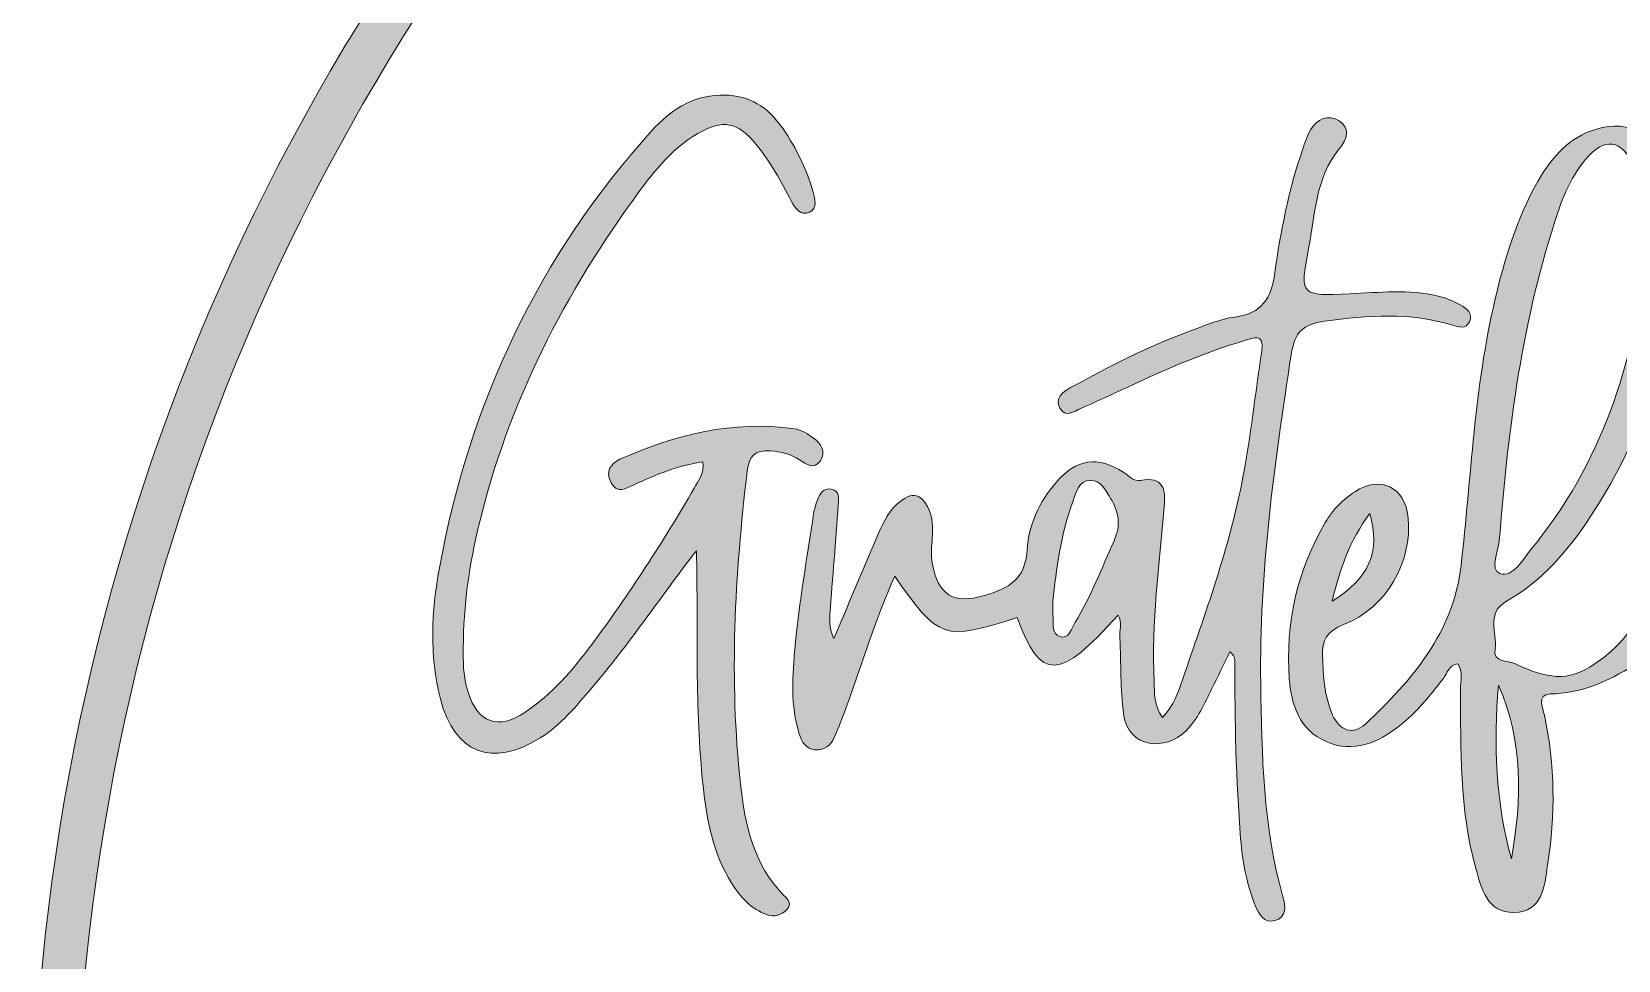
# Model space of a CAD drawing. Header units: inches. Extents: x 0.4 to 11.6, y -11.6 to -0.4.
# Drawn here: x 0.403 to 4.42, y -5.437 to -3.086 of the extents above; entities that cross this region are included whole.
import ezdxf

# ---------------------------------------------------------------- set-up
doc = ezdxf.new("R2010")
doc.units = ezdxf.units.IN
doc.header["$MEASUREMENT"] = 0
doc.layers.add('Layer 1', color=7, linetype='Continuous')

# ---------------------------------------------------------------- blocks, each defined once
blk = doc.blocks.new('block 4')
at = {"layer": 'Layer 1', "true_color": 0xffffff}
h = blk.add_hatch(color=7, dxfattribs=at)
h.dxf.hatch_style = 2
edge = h.paths.add_edge_path()
edge.add_spline(control_points=[(5.4416, -3.2685), (5.3992, -3.3015), (5.3689, -3.3447), (5.3467, -3.3928), (5.2059, -3.6977), (5.1192, -4.02), (5.0852, -4.3516), (5.0667, -4.5318), (4.9722, -4.6623), (4.8837, -4.8028), (4.8764, -4.8143), (4.866, -4.8282), (4.8502, -4.8247), (4.8316, -4.8206), (4.8274, -4.8022), (4.8265, -4.7864), (4.8207, -4.6938), (4.8061, -4.6017), (4.8186, -4.508), (4.8286, -4.434), (4.8318, -4.3591), (4.8368, -4.2845), (4.8385, -4.2606), (4.8419, -4.2311), (4.8093, -4.2258), (4.7768, -4.2206), (4.7711, -4.2508), (4.7638, -4.2728), (4.7391, -4.3474), (4.7163, -4.4227), (4.6922, -4.4976), (4.6619, -4.5923), (4.6198, -4.6816), (4.5668, -4.7656), (4.5598, -4.7766), (4.553, -4.7948), (4.5358, -4.788), (4.5207, -4.782), (4.5233, -4.7642), (4.5236, -4.7502), (4.5237, -4.7422), (4.5261, -4.7342), (4.5271, -4.7262), (4.5423, -4.5954), (4.5698, -4.4675), (4.6192, -4.345), (4.6261, -4.328), (4.6373, -4.3096), (4.6153, -4.2972), (4.592, -4.2839), (4.5717, -4.2937), (4.5583, -4.3149), (4.5487, -4.3301), (4.5399, -4.3465), (4.5345, -4.3636), (4.5213, -4.4059), (4.5083, -4.4485), (4.4988, -4.4918), (4.4788, -4.5825), (4.4247, -4.6465), (4.3479, -4.695), (4.2818, -4.7367), (4.2204, -4.7158), (4.1583, -4.6857), (4.1387, -4.6762), (4.1029, -4.6861), (4.1083, -4.6482), (4.1141, -4.6075), (4.0845, -4.5582), (4.1376, -4.528), (4.2279, -4.4766), (4.2928, -4.3997), (4.3495, -4.3146), (4.4682, -4.1365), (4.5353, -3.939), (4.5679, -3.7292), (4.5841, -3.6246), (4.5879, -3.5193), (4.5442, -3.419), (4.5083, -3.3363), (4.4335, -3.3056), (4.3496, -3.3379), (4.2877, -3.3617), (4.2481, -3.4105), (4.2165, -3.4656), (4.1628, -3.5593), (4.1323, -3.6617), (4.1078, -3.7661), (4.0558, -3.9872), (4.0479, -4.2139), (4.0221, -4.4384), (4.0028, -4.6061), (3.8982, -4.7288), (3.7798, -4.839), (3.7479, -4.8687), (3.7143, -4.8554), (3.6969, -4.8161), (3.6761, -4.7692), (3.6731, -4.7186), (3.6714, -4.6677), (3.6699, -4.6266), (3.6822, -4.604), (3.7244, -4.5874), (3.8333, -4.5447), (3.8994, -4.4289), (3.8881, -4.3159), (3.8803, -4.239), (3.8183, -4.2089), (3.7532, -4.2507), (3.7221, -4.2707), (3.6971, -4.2969), (3.6784, -4.329), (3.6068, -4.4512), (3.5773, -4.5841), (3.5872, -4.7242), (3.5918, -4.7898), (3.6129, -4.854), (3.6806, -4.8834), (3.75, -4.9135), (3.8113, -4.8868), (3.8664, -4.8435), (3.9096, -4.8096), (3.944, -4.7669), (3.9774, -4.7234), (3.9875, -4.7102), (3.9911, -4.6892), (4.014, -4.6863), (4.0276, -4.7068), (4.0208, -4.7295), (4.0209, -4.7506), (4.0213, -4.9023), (4.018, -5.0543), (4.059, -5.2023), (4.0736, -5.255), (4.0871, -5.3171), (4.1562, -5.3162), (4.2294, -5.3152), (4.2329, -5.2494), (4.2413, -5.1964), (4.2615, -5.0696), (4.2602, -4.943), (4.2332, -4.8167), (4.2293, -4.7986), (4.2129, -4.7641), (4.2476, -4.7629), (4.3241, -4.7605), (4.3915, -4.7339), (4.4608, -4.6889), (4.4608, -4.715), (4.4604, -4.7291), (4.4609, -4.7431), (4.4625, -4.7931), (4.4525, -4.8556), (4.513, -4.8726), (4.5722, -4.8892), (4.6008, -4.833), (4.6266, -4.7908), (4.6607, -4.735), (4.6893, -4.6758), (4.7262, -4.6069), (4.73, -4.6529), (4.7315, -4.6864), (4.7358, -4.7196), (4.7401, -4.7535), (4.7437, -4.7882), (4.7536, -4.8206), (4.7817, -4.9127), (4.8531, -4.9315), (4.9241, -4.8658), (4.9446, -4.8469), (4.9618, -4.8235), (4.9774, -4.8001), (5.0038, -4.7602), (5.0278, -4.7187), (5.0528, -4.6778), (5.057, -4.6792), (5.0612, -4.6806), (5.0654, -4.6819), (5.0662, -4.6956), (5.0665, -4.7093), (5.0681, -4.7229), (5.0779, -4.8091), (5.0843, -4.8963), (5.1287, -4.9739), (5.1885, -5.0784), (5.2856, -5.09), (5.3666, -5.0016), (5.3896, -4.9765), (5.4101, -4.9481), (5.4271, -4.9185), (5.4898, -4.8093), (5.5307, -4.691), (5.566, -4.5707), (5.5717, -4.5512), (5.581, -4.5285), (5.5558, -4.518), (5.5264, -4.5057), (5.5177, -4.5325), (5.5083, -4.5518), (5.4978, -4.5735), (5.4904, -4.5968), (5.4809, -4.6191), (5.4368, -4.7231), (5.3991, -4.8303), (5.3344, -4.9243), (5.3139, -4.9541), (5.2928, -4.9908), (5.2504, -4.9834), (5.2129, -4.9768), (5.2002, -4.9404), (5.1885, -4.9074), (5.1494, -4.7961), (5.1502, -4.6811), (5.1561, -4.5656), (5.1573, -4.5424), (5.1717, -4.5254), (5.1886, -4.5095), (5.2885, -4.4151), (5.3614, -4.3013), (5.4207, -4.1785), (5.5092, -3.9954), (5.5633, -3.8011), (5.5982, -3.6019), (5.6143, -3.5092), (5.6306, -3.4142), (5.6026, -3.3197), (5.5774, -3.2347), (5.5119, -3.2136), (5.4416, -3.2685)], knot_values=[0, 0, 0, 0, 1, 1, 1, 2, 2, 2, 3, 3, 3, 4, 4, 4, 5, 5, 5, 6, 6, 6, 7, 7, 7, 8, 8, 8, 9, 9, 9, 10, 10, 10, 11, 11, 11, 12, 12, 12, 13, 13, 13, 14, 14, 14, 15, 15, 15, 16, 16, 16, 17, 17, 17, 18, 18, 18, 19, 19, 19, 20, 20, 20, 21, 21, 21, 22, 22, 22, 23, 23, 23, 24, 24, 24, 25, 25, 25, 26, 26, 26, 27, 27, 27, 28, 28, 28, 29, 29, 29, 30, 30, 30, 31, 31, 31, 32, 32, 32, 33, 33, 33, 34, 34, 34, 35, 35, 35, 36, 36, 36, 37, 37, 37, 38, 38, 38, 39, 39, 39, 40, 40, 40, 41, 41, 41, 42, 42, 42, 43, 43, 43, 44, 44, 44, 45, 45, 45, 46, 46, 46, 47, 47, 47, 48, 48, 48, 49, 49, 49, 50, 50, 50, 51, 51, 51, 52, 52, 52, 53, 53, 53, 54, 54, 54, 55, 55, 55, 56, 56, 56, 57, 57, 57, 58, 58, 58, 59, 59, 59, 60, 60, 60, 61, 61, 61, 62, 62, 62, 63, 63, 63, 64, 64, 64, 65, 65, 65, 66, 66, 66, 67, 67, 67, 68, 68, 68, 69, 69, 69, 70, 70, 70, 71, 71, 71, 72, 72, 72, 73, 73, 73, 74, 74, 74, 75, 75, 75, 76, 76, 76, 76], degree=3, periodic=1)
edge = h.paths.add_edge_path()
edge.add_spline(control_points=[(4.1196, -4.3684), (4.1416, -4.0888), (4.1775, -3.8114), (4.2671, -3.5439), (4.2832, -3.4959), (4.3037, -3.4498), (4.3366, -3.4104), (4.3848, -3.3526), (4.4298, -3.358), (4.4599, -3.4263), (4.4917, -3.4987), (4.4927, -3.5751), (4.4882, -3.6527), (4.4615, -3.9274), (4.3768, -4.1798), (4.2, -4.3963), (4.1781, -4.423), (4.1534, -4.4695), (4.1202, -4.4576), (4.0943, -4.4484), (4.1172, -4.3991), (4.1196, -4.3684)], knot_values=[0, 0, 0, 0, 1, 1, 1, 2, 2, 2, 3, 3, 3, 4, 4, 4, 5, 5, 5, 6, 6, 6, 7, 7, 7, 7], degree=3, periodic=1)
edge = h.paths.add_edge_path()
edge.add_spline(control_points=[(3.7912, -4.3059), (3.819, -4.4033), (3.7893, -4.4702), (3.6954, -4.528), (3.7156, -4.4468), (3.7388, -4.3758), (3.7912, -4.3059)], knot_values=[0, 0, 0, 0, 1, 1, 1, 2, 2, 2, 2], degree=3, periodic=1)
edge = h.paths.add_edge_path()
edge.add_spline(control_points=[(4.1495, -5.1801), (4.1093, -5.0363), (4.1046, -4.8891), (4.1168, -4.7402), (4.1793, -4.8824), (4.1769, -5.0302), (4.1495, -5.1801)], knot_values=[0, 0, 0, 0, 1, 1, 1, 2, 2, 2, 2], degree=3, periodic=1)
edge = h.paths.add_edge_path()
edge.add_spline(control_points=[(5.5285, -3.4519), (5.4904, -3.7398), (5.4223, -4.0189), (5.2725, -4.272), (5.2482, -4.313), (5.223, -4.3543), (5.1816, -4.3828), (5.2574, -4.0179), (5.2904, -3.642), (5.5045, -3.3062), (5.5402, -3.3617), (5.5342, -3.4086), (5.5285, -3.4519)], knot_values=[0, 0, 0, 0, 1, 1, 1, 2, 2, 2, 3, 3, 3, 4, 4, 4, 4], degree=3, periodic=1)
h = blk.add_hatch(color=7, dxfattribs=at)
h.dxf.hatch_style = 2
edge = h.paths.add_edge_path()
edge.add_spline(control_points=[(2.1976, -4.991), (2.1683, -4.726), (2.1834, -4.462), (2.2145, -4.1983), (2.2188, -4.1622), (2.2337, -4.144), (2.2732, -4.1474), (2.3003, -4.1497), (2.3246, -4.1549), (2.3472, -4.1704), (2.3636, -4.1817), (2.3836, -4.1963), (2.3998, -4.1723), (2.4158, -4.1487), (2.4005, -4.1289), (2.3823, -4.1151), (2.3682, -4.1044), (2.3509, -4.0939), (2.3339, -4.0915), (2.1787, -4.07), (2.0326, -4.105), (1.8922, -4.1687), (1.8681, -4.1796), (1.8544, -4.2001), (1.87, -4.2282), (1.8862, -4.2573), (1.9072, -4.2423), (1.9272, -4.2332), (1.9834, -4.2079), (2.0398, -4.1834), (2.1022, -4.1755), (2.1062, -4.2049), (2.0915, -4.2226), (2.0804, -4.2416), (2.0013, -4.3782), (1.9151, -4.5103), (1.8213, -4.6372), (1.7732, -4.7022), (1.7196, -4.7637), (1.6515, -4.8094), (1.584, -4.8547), (1.5322, -4.8364), (1.508, -4.7587), (1.5008, -4.7358), (1.4968, -4.7112), (1.4961, -4.6873), (1.493, -4.5797), (1.5042, -4.4728), (1.5275, -4.3683), (1.5974, -4.0542), (1.7379, -3.7718), (1.9256, -3.5123), (1.9716, -3.4486), (2.0194, -3.3846), (2.0898, -3.344), (2.1534, -3.3073), (2.1906, -3.3142), (2.2375, -3.3715), (2.2736, -3.4155), (2.2998, -3.4657), (2.3265, -3.5157), (2.3355, -3.5327), (2.3498, -3.5547), (2.3732, -3.5428), (2.3921, -3.5332), (2.3866, -3.5089), (2.3818, -3.4928), (2.3635, -3.4304), (2.3355, -3.3725), (2.2963, -3.3201), (2.2584, -3.2693), (2.2101, -3.2448), (2.1454, -3.2468), (2.0723, -3.2491), (2.0186, -3.2864), (1.9731, -3.3367), (1.6868, -3.6536), (1.5118, -4.0254), (1.4351, -4.4438), (1.415, -4.5535), (1.4095, -4.6659), (1.4376, -4.7753), (1.4732, -4.9139), (1.5685, -4.9497), (1.6905, -4.8741), (1.7429, -4.8417), (1.7813, -4.7938), (1.8207, -4.7477), (1.9152, -4.6373), (1.9958, -4.5162), (2.0861, -4.4001), (2.0904, -4.5999), (2.0813, -4.7981), (2.1028, -4.9953), (2.1122, -5.0818), (2.1281, -5.1673), (2.1758, -5.2428), (2.1977, -5.2775), (2.2247, -5.3075), (2.2648, -5.3219), (2.2839, -5.3287), (2.3015, -5.3224), (2.3149, -5.3089), (2.3289, -5.2948), (2.3174, -5.2831), (2.3073, -5.2728), (2.2305, -5.1945), (2.2091, -5.0945), (2.1976, -4.991)], knot_values=[0, 0, 0, 0, 1, 1, 1, 2, 2, 2, 3, 3, 3, 4, 4, 4, 5, 5, 5, 6, 6, 6, 7, 7, 7, 8, 8, 8, 9, 9, 9, 10, 10, 10, 11, 11, 11, 12, 12, 12, 13, 13, 13, 14, 14, 14, 15, 15, 15, 16, 16, 16, 17, 17, 17, 18, 18, 18, 19, 19, 19, 20, 20, 20, 21, 21, 21, 22, 22, 22, 23, 23, 23, 24, 24, 24, 25, 25, 25, 26, 26, 26, 27, 27, 27, 28, 28, 28, 29, 29, 29, 30, 30, 30, 31, 31, 31, 32, 32, 32, 33, 33, 33, 34, 34, 34, 35, 35, 35, 36, 36, 36, 36], degree=3, periodic=1)
h = blk.add_hatch(color=7, dxfattribs=at)
h.dxf.hatch_style = 2
edge = h.paths.add_edge_path()
edge.add_spline(control_points=[(3.5149, -4.7353), (3.5105, -4.4558), (3.5498, -4.1796), (3.5921, -3.9037), (3.601, -3.8458), (3.6214, -3.827), (3.6766, -3.8193), (3.7858, -3.8041), (3.8934, -3.7958), (4.0006, -3.8293), (4.0155, -3.834), (4.0346, -3.84), (4.0434, -3.8208), (4.0533, -3.799), (4.0361, -3.7865), (4.02, -3.7779), (4.0023, -3.7685), (3.9833, -3.76), (3.9639, -3.7554), (3.89, -3.7379), (3.8149, -3.7464), (3.7404, -3.7498), (3.6169, -3.7553), (3.6123, -3.7557), (3.6362, -3.6349), (3.6532, -3.5494), (3.6532, -3.4565), (3.7128, -3.384), (3.7343, -3.3579), (3.7434, -3.3321), (3.7133, -3.3121), (3.6858, -3.2939), (3.6579, -3.3071), (3.641, -3.3346), (3.6317, -3.3497), (3.6269, -3.3678), (3.6209, -3.3849), (3.5854, -3.4862), (3.5653, -3.5914), (3.5505, -3.697), (3.5415, -3.762), (3.5179, -3.7993), (3.4496, -3.8085), (3.4102, -3.8138), (3.3722, -3.8309), (3.3343, -3.8446), (3.2294, -3.8823), (3.1312, -3.9343), (3.0335, -3.9873), (3.013, -3.9984), (2.9923, -4.0143), (3.0063, -4.0395), (3.02, -4.0643), (3.0418, -4.0475), (3.0595, -4.0398), (3.0928, -4.0253), (3.1259, -4.0103), (3.1589, -3.9949), (3.2614, -3.9469), (3.3645, -3.9003), (3.4735, -3.8683), (3.4967, -3.8614), (3.5245, -3.8479), (3.5173, -3.8947), (3.5009, -4.0024), (3.4897, -4.111), (3.4691, -4.2178), (3.4353, -4.3925), (3.3744, -4.5595), (3.3165, -4.7272), (3.3055, -4.759), (3.2956, -4.7923), (3.2661, -4.8221), (3.2433, -4.7914), (3.2464, -4.7607), (3.2449, -4.7309), (3.2377, -4.5828), (3.2575, -4.4363), (3.2705, -4.2894), (3.2744, -4.2447), (3.269, -4.211), (3.2105, -4.2222), (3.1928, -4.2256), (3.1815, -4.2107), (3.168, -4.202), (3.1019, -4.1595), (3.0486, -4.1674), (2.9967, -4.2273), (2.9543, -4.2762), (2.927, -4.3356), (2.9235, -4.3973), (2.9192, -4.4727), (2.8758, -4.4964), (2.8156, -4.5135), (2.7344, -4.5366), (2.6987, -4.5136), (2.6832, -4.4312), (2.6753, -4.3888), (2.6925, -4.3469), (2.6778, -4.3047), (2.6606, -4.2554), (2.6319, -4.2463), (2.5936, -4.2824), (2.5678, -4.3065), (2.5548, -4.3386), (2.5413, -4.3702), (2.5052, -4.4543), (2.4695, -4.5386), (2.4337, -4.6228), (2.4236, -4.6002), (2.4224, -4.5808), (2.4238, -4.5616), (2.4307, -4.4689), (2.4388, -4.3763), (2.4452, -4.2836), (2.4463, -4.2687), (2.4495, -4.2483), (2.4272, -4.2443), (2.4076, -4.2409), (2.3983, -4.2558), (2.3924, -4.2716), (2.3881, -4.2828), (2.3845, -4.2945), (2.3828, -4.3064), (2.3663, -4.4181), (2.346, -4.5295), (2.3359, -4.6418), (2.3292, -4.7156), (2.3228, -4.7914), (2.3465, -4.8647), (2.3531, -4.8849), (2.3626, -4.9021), (2.387, -4.9039), (2.4105, -4.9056), (2.4258, -4.8931), (2.4347, -4.8734), (2.4463, -4.8477), (2.4563, -4.8212), (2.466, -4.7947), (2.5059, -4.6856), (2.5389, -4.5737), (2.5881, -4.4647), (2.7002, -4.6254), (2.7112, -4.629), (2.8983, -4.5696), (2.9575, -4.7315), (3.005, -4.7305), (3.1536, -4.563), (3.1651, -4.5822), (3.1568, -4.6022), (3.158, -4.6213), (3.162, -4.6856), (3.1586, -4.7496), (3.1678, -4.8144), (3.1804, -4.9028), (3.2752, -4.9065), (3.3248, -4.8572), (3.3555, -4.8265), (3.3725, -4.7874), (3.3912, -4.7492), (3.4065, -4.7181), (3.4217, -4.6869), (3.437, -4.6558), (3.4484, -4.6663), (3.4498, -4.6735), (3.4497, -4.6807), (3.4486, -4.8305), (3.4522, -4.9802), (3.464, -5.1295), (3.4686, -5.1882), (3.4793, -5.2456), (3.5019, -5.3001), (3.5105, -5.3208), (3.5234, -5.3439), (3.5502, -5.3367), (3.582, -5.3281), (3.5777, -5.2994), (3.5711, -5.2761), (3.5203, -5.0991), (3.5177, -4.9166), (3.5149, -4.7353)], knot_values=[0, 0, 0, 0, 1, 1, 1, 2, 2, 2, 3, 3, 3, 4, 4, 4, 5, 5, 5, 6, 6, 6, 7, 7, 7, 8, 8, 8, 9, 9, 9, 10, 10, 10, 11, 11, 11, 12, 12, 12, 13, 13, 13, 14, 14, 14, 15, 15, 15, 16, 16, 16, 17, 17, 17, 18, 18, 18, 19, 19, 19, 20, 20, 20, 21, 21, 21, 22, 22, 22, 23, 23, 23, 24, 24, 24, 25, 25, 25, 26, 26, 26, 27, 27, 27, 28, 28, 28, 29, 29, 29, 30, 30, 30, 31, 31, 31, 32, 32, 32, 33, 33, 33, 34, 34, 34, 35, 35, 35, 36, 36, 36, 37, 37, 37, 38, 38, 38, 39, 39, 39, 40, 40, 40, 41, 41, 41, 42, 42, 42, 43, 43, 43, 44, 44, 44, 45, 45, 45, 46, 46, 46, 47, 47, 47, 48, 48, 48, 49, 49, 49, 50, 50, 50, 51, 51, 51, 52, 52, 52, 53, 53, 53, 54, 54, 54, 55, 55, 55, 56, 56, 56, 57, 57, 57, 58, 58, 58, 59, 59, 59, 60, 60, 60, 60], degree=3, periodic=1)
edge = h.paths.add_edge_path()
edge.add_spline(control_points=[(3.1434, -4.3752), (3.1117, -4.4445), (3.0856, -4.5164), (3.0447, -4.5812), (3.0352, -4.5963), (3.0307, -4.626), (3.005, -4.6174), (2.987, -4.6114), (2.9895, -4.5868), (2.9889, -4.5687), (2.9886, -4.5587), (2.9888, -4.5486), (2.9888, -4.5277), (2.9969, -4.4485), (3.0088, -4.3591), (3.0397, -4.2736), (3.0476, -4.2518), (3.0539, -4.2227), (3.0832, -4.2221), (3.1105, -4.2215), (3.1223, -4.2476), (3.1347, -4.2679), (3.1554, -4.3018), (3.1619, -4.3347), (3.1434, -4.3752)], knot_values=[0, 0, 0, 0, 1, 1, 1, 2, 2, 2, 3, 3, 3, 4, 4, 4, 5, 5, 5, 6, 6, 6, 7, 7, 7, 8, 8, 8, 8], degree=3, periodic=1)
at = {"layer": 'Layer 1', "lineweight": 0}
for points, knots in [([(5.4416, -3.2685), (5.3992, -3.3015), (5.3689, -3.3447), (5.3467, -3.3928), (5.2059, -3.6977), (5.1192, -4.02), (5.0852, -4.3516), (5.0667, -4.5318), (4.9722, -4.6623), (4.8837, -4.8028), (4.8764, -4.8143), (4.866, -4.8282), (4.8502, -4.8247), (4.8316, -4.8206), (4.8274, -4.8022), (4.8265, -4.7864), (4.8207, -4.6938), (4.8061, -4.6017), (4.8186, -4.508), (4.8286, -4.434), (4.8318, -4.3591), (4.8368, -4.2845), (4.8385, -4.2606), (4.8419, -4.2311), (4.8093, -4.2258), (4.7768, -4.2206), (4.7711, -4.2508), (4.7638, -4.2728), (4.7391, -4.3474), (4.7163, -4.4227), (4.6922, -4.4976), (4.6619, -4.5923), (4.6198, -4.6816), (4.5668, -4.7656), (4.5598, -4.7766), (4.553, -4.7948), (4.5358, -4.788), (4.5207, -4.782), (4.5233, -4.7642), (4.5236, -4.7502), (4.5237, -4.7422), (4.5261, -4.7342), (4.5271, -4.7262), (4.5423, -4.5954), (4.5698, -4.4675), (4.6192, -4.345), (4.6261, -4.328), (4.6373, -4.3096), (4.6153, -4.2972), (4.592, -4.2839), (4.5717, -4.2937), (4.5583, -4.3149), (4.5487, -4.3301), (4.5399, -4.3465), (4.5345, -4.3636), (4.5213, -4.4059), (4.5083, -4.4485), (4.4988, -4.4918), (4.4788, -4.5825), (4.4247, -4.6465), (4.3479, -4.695), (4.2818, -4.7367), (4.2204, -4.7158), (4.1583, -4.6857), (4.1387, -4.6762), (4.1029, -4.6861), (4.1083, -4.6482), (4.1141, -4.6075), (4.0845, -4.5582), (4.1376, -4.528), (4.2279, -4.4766), (4.2928, -4.3997), (4.3495, -4.3146), (4.4682, -4.1365), (4.5353, -3.939), (4.5679, -3.7292), (4.5841, -3.6246), (4.5879, -3.5193), (4.5442, -3.419), (4.5083, -3.3363), (4.4335, -3.3056), (4.3496, -3.3379), (4.2877, -3.3617), (4.2481, -3.4105), (4.2165, -3.4656), (4.1628, -3.5593), (4.1323, -3.6617), (4.1078, -3.7661), (4.0558, -3.9872), (4.0479, -4.2139), (4.0221, -4.4384), (4.0028, -4.6061), (3.8982, -4.7288), (3.7798, -4.839), (3.7479, -4.8687), (3.7143, -4.8554), (3.6969, -4.8161), (3.6761, -4.7692), (3.6731, -4.7186), (3.6714, -4.6677), (3.6699, -4.6266), (3.6822, -4.604), (3.7244, -4.5874), (3.8333, -4.5447), (3.8994, -4.4289), (3.8881, -4.3159), (3.8803, -4.239), (3.8183, -4.2089), (3.7532, -4.2507), (3.7221, -4.2707), (3.6971, -4.2969), (3.6784, -4.329), (3.6068, -4.4512), (3.5773, -4.5841), (3.5872, -4.7242), (3.5918, -4.7898), (3.6129, -4.854), (3.6806, -4.8834), (3.75, -4.9135), (3.8113, -4.8868), (3.8664, -4.8435), (3.9096, -4.8096), (3.944, -4.7669), (3.9774, -4.7234), (3.9875, -4.7102), (3.9911, -4.6892), (4.014, -4.6863), (4.0276, -4.7068), (4.0208, -4.7295), (4.0209, -4.7506), (4.0213, -4.9023), (4.018, -5.0543), (4.059, -5.2023), (4.0736, -5.255), (4.0871, -5.3171), (4.1562, -5.3162), (4.2294, -5.3152), (4.2329, -5.2494), (4.2413, -5.1964), (4.2615, -5.0696), (4.2602, -4.943), (4.2332, -4.8167), (4.2293, -4.7986), (4.2129, -4.7641), (4.2476, -4.7629), (4.3241, -4.7605), (4.3915, -4.7339), (4.4608, -4.6889), (4.4608, -4.715), (4.4604, -4.7291), (4.4609, -4.7431), (4.4625, -4.7931), (4.4525, -4.8556), (4.513, -4.8726), (4.5722, -4.8892), (4.6008, -4.833), (4.6266, -4.7908), (4.6607, -4.735), (4.6893, -4.6758), (4.7262, -4.6069), (4.73, -4.6529), (4.7315, -4.6864), (4.7358, -4.7196), (4.7401, -4.7535), (4.7437, -4.7882), (4.7536, -4.8206), (4.7817, -4.9127), (4.8531, -4.9315), (4.9241, -4.8658), (4.9446, -4.8469), (4.9618, -4.8235), (4.9774, -4.8001), (5.0038, -4.7602), (5.0278, -4.7187), (5.0528, -4.6778), (5.057, -4.6792), (5.0612, -4.6806), (5.0654, -4.6819), (5.0662, -4.6956), (5.0665, -4.7093), (5.0681, -4.7229), (5.0779, -4.8091), (5.0843, -4.8963), (5.1287, -4.9739), (5.1885, -5.0784), (5.2856, -5.09), (5.3666, -5.0016), (5.3896, -4.9765), (5.4101, -4.9481), (5.4271, -4.9185), (5.4898, -4.8093), (5.5307, -4.691), (5.566, -4.5707), (5.5717, -4.5512), (5.581, -4.5285), (5.5558, -4.518), (5.5264, -4.5057), (5.5177, -4.5325), (5.5083, -4.5518), (5.4978, -4.5735), (5.4904, -4.5968), (5.4809, -4.6191), (5.4368, -4.7231), (5.3991, -4.8303), (5.3344, -4.9243), (5.3139, -4.9541), (5.2928, -4.9908), (5.2504, -4.9834), (5.2129, -4.9768), (5.2002, -4.9404), (5.1885, -4.9074), (5.1494, -4.7961), (5.1502, -4.6811), (5.1561, -4.5656), (5.1573, -4.5424), (5.1717, -4.5254), (5.1886, -4.5095), (5.2885, -4.4151), (5.3614, -4.3013), (5.4207, -4.1785), (5.5092, -3.9954), (5.5633, -3.8011), (5.5982, -3.6019), (5.6143, -3.5092), (5.6306, -3.4142), (5.6026, -3.3197), (5.5774, -3.2347), (5.5119, -3.2136), (5.4416, -3.2685)], [0, 0, 0, 0, 1, 1, 1, 2, 2, 2, 3, 3, 3, 4, 4, 4, 5, 5, 5, 6, 6, 6, 7, 7, 7, 8, 8, 8, 9, 9, 9, 10, 10, 10, 11, 11, 11, 12, 12, 12, 13, 13, 13, 14, 14, 14, 15, 15, 15, 16, 16, 16, 17, 17, 17, 18, 18, 18, 19, 19, 19, 20, 20, 20, 21, 21, 21, 22, 22, 22, 23, 23, 23, 24, 24, 24, 25, 25, 25, 26, 26, 26, 27, 27, 27, 28, 28, 28, 29, 29, 29, 30, 30, 30, 31, 31, 31, 32, 32, 32, 33, 33, 33, 34, 34, 34, 35, 35, 35, 36, 36, 36, 37, 37, 37, 38, 38, 38, 39, 39, 39, 40, 40, 40, 41, 41, 41, 42, 42, 42, 43, 43, 43, 44, 44, 44, 45, 45, 45, 46, 46, 46, 47, 47, 47, 48, 48, 48, 49, 49, 49, 50, 50, 50, 51, 51, 51, 52, 52, 52, 53, 53, 53, 54, 54, 54, 55, 55, 55, 56, 56, 56, 57, 57, 57, 58, 58, 58, 59, 59, 59, 60, 60, 60, 61, 61, 61, 62, 62, 62, 63, 63, 63, 64, 64, 64, 65, 65, 65, 66, 66, 66, 67, 67, 67, 68, 68, 68, 69, 69, 69, 70, 70, 70, 71, 71, 71, 72, 72, 72, 73, 73, 73, 74, 74, 74, 75, 75, 75, 76, 76, 76, 76]), ([(2.1976, -4.991), (2.1683, -4.726), (2.1834, -4.462), (2.2145, -4.1983), (2.2188, -4.1622), (2.2337, -4.144), (2.2732, -4.1474), (2.3003, -4.1497), (2.3246, -4.1549), (2.3472, -4.1704), (2.3636, -4.1817), (2.3836, -4.1963), (2.3998, -4.1723), (2.4158, -4.1487), (2.4005, -4.1289), (2.3823, -4.1151), (2.3682, -4.1044), (2.3509, -4.0939), (2.3339, -4.0915), (2.1787, -4.07), (2.0326, -4.105), (1.8922, -4.1687), (1.8681, -4.1796), (1.8544, -4.2001), (1.87, -4.2282), (1.8862, -4.2573), (1.9072, -4.2423), (1.9272, -4.2332), (1.9834, -4.2079), (2.0398, -4.1834), (2.1022, -4.1755), (2.1062, -4.2049), (2.0915, -4.2226), (2.0804, -4.2416), (2.0013, -4.3782), (1.9151, -4.5103), (1.8213, -4.6372), (1.7732, -4.7022), (1.7196, -4.7637), (1.6515, -4.8094), (1.584, -4.8547), (1.5322, -4.8364), (1.508, -4.7587), (1.5008, -4.7358), (1.4968, -4.7112), (1.4961, -4.6873), (1.493, -4.5797), (1.5042, -4.4728), (1.5275, -4.3683), (1.5974, -4.0542), (1.7379, -3.7718), (1.9256, -3.5123), (1.9716, -3.4486), (2.0194, -3.3846), (2.0898, -3.344), (2.1534, -3.3073), (2.1906, -3.3142), (2.2375, -3.3715), (2.2736, -3.4155), (2.2998, -3.4657), (2.3265, -3.5157), (2.3355, -3.5327), (2.3498, -3.5547), (2.3732, -3.5428), (2.3921, -3.5332), (2.3866, -3.5089), (2.3818, -3.4928), (2.3635, -3.4304), (2.3355, -3.3725), (2.2963, -3.3201), (2.2584, -3.2693), (2.2101, -3.2448), (2.1454, -3.2468), (2.0723, -3.2491), (2.0186, -3.2864), (1.9731, -3.3367), (1.6868, -3.6536), (1.5118, -4.0254), (1.4351, -4.4438), (1.415, -4.5535), (1.4095, -4.6659), (1.4376, -4.7753), (1.4732, -4.9139), (1.5685, -4.9497), (1.6905, -4.8741), (1.7429, -4.8417), (1.7813, -4.7938), (1.8207, -4.7477), (1.9152, -4.6373), (1.9958, -4.5162), (2.0861, -4.4001), (2.0904, -4.5999), (2.0813, -4.7981), (2.1028, -4.9953), (2.1122, -5.0818), (2.1281, -5.1673), (2.1758, -5.2428), (2.1977, -5.2775), (2.2247, -5.3075), (2.2648, -5.3219), (2.2839, -5.3287), (2.3015, -5.3224), (2.3149, -5.3089), (2.3289, -5.2948), (2.3174, -5.2831), (2.3073, -5.2728), (2.2305, -5.1945), (2.2091, -5.0945), (2.1976, -4.991)], [0, 0, 0, 0, 1, 1, 1, 2, 2, 2, 3, 3, 3, 4, 4, 4, 5, 5, 5, 6, 6, 6, 7, 7, 7, 8, 8, 8, 9, 9, 9, 10, 10, 10, 11, 11, 11, 12, 12, 12, 13, 13, 13, 14, 14, 14, 15, 15, 15, 16, 16, 16, 17, 17, 17, 18, 18, 18, 19, 19, 19, 20, 20, 20, 21, 21, 21, 22, 22, 22, 23, 23, 23, 24, 24, 24, 25, 25, 25, 26, 26, 26, 27, 27, 27, 28, 28, 28, 29, 29, 29, 30, 30, 30, 31, 31, 31, 32, 32, 32, 33, 33, 33, 34, 34, 34, 35, 35, 35, 36, 36, 36, 36]), ([(3.5149, -4.7353), (3.5105, -4.4558), (3.5498, -4.1796), (3.5921, -3.9037), (3.601, -3.8458), (3.6214, -3.827), (3.6766, -3.8193), (3.7858, -3.8041), (3.8934, -3.7958), (4.0006, -3.8293), (4.0155, -3.834), (4.0346, -3.84), (4.0434, -3.8208), (4.0533, -3.799), (4.0361, -3.7865), (4.02, -3.7779), (4.0023, -3.7685), (3.9833, -3.76), (3.9639, -3.7554), (3.89, -3.7379), (3.8149, -3.7464), (3.7404, -3.7498), (3.6169, -3.7553), (3.6123, -3.7557), (3.6362, -3.6349), (3.6532, -3.5494), (3.6532, -3.4565), (3.7128, -3.384), (3.7343, -3.3579), (3.7434, -3.3321), (3.7133, -3.3121), (3.6858, -3.2939), (3.6579, -3.3071), (3.641, -3.3346), (3.6317, -3.3497), (3.6269, -3.3678), (3.6209, -3.3849), (3.5854, -3.4862), (3.5653, -3.5914), (3.5505, -3.697), (3.5415, -3.762), (3.5179, -3.7993), (3.4496, -3.8085), (3.4102, -3.8138), (3.3722, -3.8309), (3.3343, -3.8446), (3.2294, -3.8823), (3.1312, -3.9343), (3.0335, -3.9873), (3.013, -3.9984), (2.9923, -4.0143), (3.0063, -4.0395), (3.02, -4.0643), (3.0418, -4.0475), (3.0595, -4.0398), (3.0928, -4.0253), (3.1259, -4.0103), (3.1589, -3.9949), (3.2614, -3.9469), (3.3645, -3.9003), (3.4735, -3.8683), (3.4967, -3.8614), (3.5245, -3.8479), (3.5173, -3.8947), (3.5009, -4.0024), (3.4897, -4.111), (3.4691, -4.2178), (3.4353, -4.3925), (3.3744, -4.5595), (3.3165, -4.7272), (3.3055, -4.759), (3.2956, -4.7923), (3.2661, -4.8221), (3.2433, -4.7914), (3.2464, -4.7607), (3.2449, -4.7309), (3.2377, -4.5828), (3.2575, -4.4363), (3.2705, -4.2894), (3.2744, -4.2447), (3.269, -4.211), (3.2105, -4.2222), (3.1928, -4.2256), (3.1815, -4.2107), (3.168, -4.202), (3.1019, -4.1595), (3.0486, -4.1674), (2.9967, -4.2273), (2.9543, -4.2762), (2.927, -4.3356), (2.9235, -4.3973), (2.9192, -4.4727), (2.8758, -4.4964), (2.8156, -4.5135), (2.7344, -4.5366), (2.6987, -4.5136), (2.6832, -4.4312), (2.6753, -4.3888), (2.6925, -4.3469), (2.6778, -4.3047), (2.6606, -4.2554), (2.6319, -4.2463), (2.5936, -4.2824), (2.5678, -4.3065), (2.5548, -4.3386), (2.5413, -4.3702), (2.5052, -4.4543), (2.4695, -4.5386), (2.4337, -4.6228), (2.4236, -4.6002), (2.4224, -4.5808), (2.4238, -4.5616), (2.4307, -4.4689), (2.4388, -4.3763), (2.4452, -4.2836), (2.4463, -4.2687), (2.4495, -4.2483), (2.4272, -4.2443), (2.4076, -4.2409), (2.3983, -4.2558), (2.3924, -4.2716), (2.3881, -4.2828), (2.3845, -4.2945), (2.3828, -4.3064), (2.3663, -4.4181), (2.346, -4.5295), (2.3359, -4.6418), (2.3292, -4.7156), (2.3228, -4.7914), (2.3465, -4.8647), (2.3531, -4.8849), (2.3626, -4.9021), (2.387, -4.9039), (2.4105, -4.9056), (2.4258, -4.8931), (2.4347, -4.8734), (2.4463, -4.8477), (2.4563, -4.8212), (2.466, -4.7947), (2.5059, -4.6856), (2.5389, -4.5737), (2.5881, -4.4647), (2.7002, -4.6254), (2.7112, -4.629), (2.8983, -4.5696), (2.9575, -4.7315), (3.005, -4.7305), (3.1536, -4.563), (3.1651, -4.5822), (3.1568, -4.6022), (3.158, -4.6213), (3.162, -4.6856), (3.1586, -4.7496), (3.1678, -4.8144), (3.1804, -4.9028), (3.2752, -4.9065), (3.3248, -4.8572), (3.3555, -4.8265), (3.3725, -4.7874), (3.3912, -4.7492), (3.4065, -4.7181), (3.4217, -4.6869), (3.437, -4.6558), (3.4484, -4.6663), (3.4498, -4.6735), (3.4497, -4.6807), (3.4486, -4.8305), (3.4522, -4.9802), (3.464, -5.1295), (3.4686, -5.1882), (3.4793, -5.2456), (3.5019, -5.3001), (3.5105, -5.3208), (3.5234, -5.3439), (3.5502, -5.3367), (3.582, -5.3281), (3.5777, -5.2994), (3.5711, -5.2761), (3.5203, -5.0991), (3.5177, -4.9166), (3.5149, -4.7353)], [0, 0, 0, 0, 1, 1, 1, 2, 2, 2, 3, 3, 3, 4, 4, 4, 5, 5, 5, 6, 6, 6, 7, 7, 7, 8, 8, 8, 9, 9, 9, 10, 10, 10, 11, 11, 11, 12, 12, 12, 13, 13, 13, 14, 14, 14, 15, 15, 15, 16, 16, 16, 17, 17, 17, 18, 18, 18, 19, 19, 19, 20, 20, 20, 21, 21, 21, 22, 22, 22, 23, 23, 23, 24, 24, 24, 25, 25, 25, 26, 26, 26, 27, 27, 27, 28, 28, 28, 29, 29, 29, 30, 30, 30, 31, 31, 31, 32, 32, 32, 33, 33, 33, 34, 34, 34, 35, 35, 35, 36, 36, 36, 37, 37, 37, 38, 38, 38, 39, 39, 39, 40, 40, 40, 41, 41, 41, 42, 42, 42, 43, 43, 43, 44, 44, 44, 45, 45, 45, 46, 46, 46, 47, 47, 47, 48, 48, 48, 49, 49, 49, 50, 50, 50, 51, 51, 51, 52, 52, 52, 53, 53, 53, 54, 54, 54, 55, 55, 55, 56, 56, 56, 57, 57, 57, 58, 58, 58, 59, 59, 59, 60, 60, 60, 60]), ([(4.1196, -4.3684), (4.1416, -4.0888), (4.1775, -3.8114), (4.2671, -3.5439), (4.2832, -3.4959), (4.3037, -3.4498), (4.3366, -3.4104), (4.3848, -3.3526), (4.4298, -3.358), (4.4599, -3.4263), (4.4917, -3.4987), (4.4927, -3.5751), (4.4882, -3.6527), (4.4615, -3.9274), (4.3768, -4.1798), (4.2, -4.3963), (4.1781, -4.423), (4.1534, -4.4695), (4.1202, -4.4576), (4.0943, -4.4484), (4.1172, -4.3991), (4.1196, -4.3684)], [0, 0, 0, 0, 1, 1, 1, 2, 2, 2, 3, 3, 3, 4, 4, 4, 5, 5, 5, 6, 6, 6, 7, 7, 7, 7]), ([(3.1434, -4.3752), (3.1117, -4.4445), (3.0856, -4.5164), (3.0447, -4.5812), (3.0352, -4.5963), (3.0307, -4.626), (3.005, -4.6174), (2.987, -4.6114), (2.9895, -4.5868), (2.9889, -4.5687), (2.9886, -4.5587), (2.9888, -4.5486), (2.9888, -4.5277), (2.9969, -4.4485), (3.0088, -4.3591), (3.0397, -4.2736), (3.0476, -4.2518), (3.0539, -4.2227), (3.0832, -4.2221), (3.1105, -4.2215), (3.1223, -4.2476), (3.1347, -4.2679), (3.1554, -4.3018), (3.1619, -4.3347), (3.1434, -4.3752)], [0, 0, 0, 0, 1, 1, 1, 2, 2, 2, 3, 3, 3, 4, 4, 4, 5, 5, 5, 6, 6, 6, 7, 7, 7, 8, 8, 8, 8]), ([(3.7912, -4.3059), (3.819, -4.4033), (3.7893, -4.4702), (3.6954, -4.528), (3.7156, -4.4468), (3.7388, -4.3758), (3.7912, -4.3059)], [0, 0, 0, 0, 1, 1, 1, 2, 2, 2, 2]), ([(4.1495, -5.1801), (4.1093, -5.0363), (4.1046, -4.8891), (4.1168, -4.7402), (4.1793, -4.8824), (4.1769, -5.0302), (4.1495, -5.1801)], [0, 0, 0, 0, 1, 1, 1, 2, 2, 2, 2])]:
    blk.add_open_spline(points, degree=3, knots=knots, dxfattribs=at)
blk = doc.blocks.new('block 3')
at = {"layer": 'Layer 1'}
blk.add_blockref('block 4', (0, 0), dxfattribs=at)
blk = doc.blocks.new('block 7')
at = {"layer": 'Layer 1', "true_color": 0x231f20}
h = blk.add_hatch(color=250, dxfattribs=at)
h.dxf.hatch_style = 2
edge = h.paths.add_edge_path()
edge.add_spline(control_points=[(6, -11.5972), (4.5049, -11.5972), (3.0993, -11.015), (2.0422, -9.9578), (0.985, -8.9007), (0.4028, -7.4951), (0.4028, -6), (0.4028, -4.5049), (0.985, -3.0993), (2.0422, -2.0422), (3.0993, -0.985), (4.5049, -0.4028), (6, -0.4028), (7.4951, -0.4028), (8.9007, -0.985), (9.9578, -2.0422), (11.015, -3.0993), (11.5972, -4.5049), (11.5972, -6), (11.5972, -7.4951), (11.015, -8.9007), (9.9578, -9.9578), (8.9007, -11.015), (7.4951, -11.5972), (6, -11.5972)], knot_values=[0, 0, 0, 0, 1, 1, 1, 2, 2, 2, 3, 3, 3, 4, 4, 4, 5, 5, 5, 6, 6, 6, 7, 7, 7, 8, 8, 8, 8], degree=3, periodic=1)
edge = h.paths.add_edge_path()
edge.add_spline(control_points=[(6, -0.5126), (2.9743, -0.5126), (0.5126, -2.9743), (0.5126, -6), (0.5126, -9.0258), (2.9743, -11.4874), (6, -11.4874), (9.0257, -11.4874), (11.4874, -9.0258), (11.4874, -6), (11.4874, -2.9743), (9.0257, -0.5126), (6, -0.5126)], knot_values=[0, 0, 0, 0, 1, 1, 1, 2, 2, 2, 3, 3, 3, 4, 4, 4, 4], degree=3, periodic=1)
at = {"layer": 'Layer 1', "lineweight": 0}
for points, knots in [([(6, -11.5972), (4.5049, -11.5972), (3.0993, -11.015), (2.0422, -9.9578), (0.985, -8.9007), (0.4028, -7.4951), (0.4028, -6), (0.4028, -4.5049), (0.985, -3.0993), (2.0422, -2.0422), (3.0993, -0.985), (4.5049, -0.4028), (6, -0.4028), (7.4951, -0.4028), (8.9007, -0.985), (9.9578, -2.0422), (11.015, -3.0993), (11.5972, -4.5049), (11.5972, -6), (11.5972, -7.4951), (11.015, -8.9007), (9.9578, -9.9578), (8.9007, -11.015), (7.4951, -11.5972), (6, -11.5972)], [0, 0, 0, 0, 1, 1, 1, 2, 2, 2, 3, 3, 3, 4, 4, 4, 5, 5, 5, 6, 6, 6, 7, 7, 7, 8, 8, 8, 8]), ([(6, -0.5126), (2.9743, -0.5126), (0.5126, -2.9743), (0.5126, -6), (0.5126, -9.0258), (2.9743, -11.4874), (6, -11.4874), (9.0257, -11.4874), (11.4874, -9.0258), (11.4874, -6), (11.4874, -2.9743), (9.0257, -0.5126), (6, -0.5126)], [0, 0, 0, 0, 1, 1, 1, 2, 2, 2, 3, 3, 3, 4, 4, 4, 4])]:
    blk.add_open_spline(points, degree=3, knots=knots, dxfattribs=at)
blk = doc.blocks.new('block 2')
at = {"layer": 'Layer 1'}
for name in ['block 7', 'block 3']:
    blk.add_blockref(name, (0, 0), dxfattribs=at)

msp = doc.modelspace()

# ---------------------------------------------------------------- block references
at = {"layer": 'Layer 1'}
msp.add_blockref('block 2', (0, 0), dxfattribs=at)

doc.saveas('drawing.dxf')
